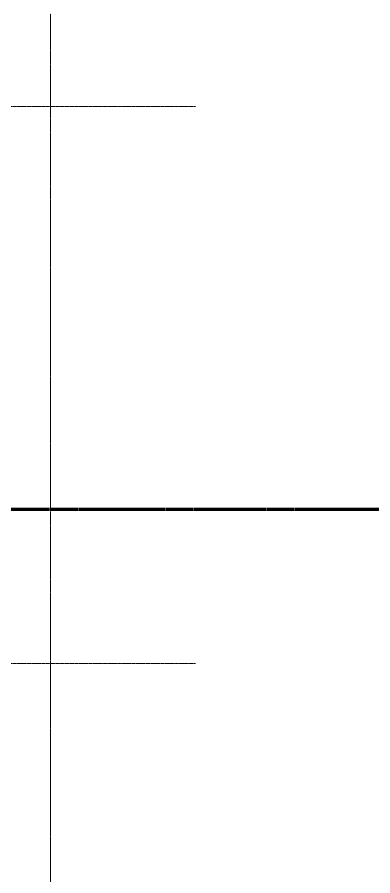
# Model space of a CAD drawing. Header units: inches. Extents: x -956 to 1409, y -1111 to 895.
# Drawn here: x 376.4 to 512.9, y -885.3 to -555.4 of the extents above; entities that cross this region are included whole.
import ezdxf

# ---------------------------------------------------------------- set-up
doc = ezdxf.new("R2010")
doc.units = ezdxf.units.IN
doc.header["$MEASUREMENT"] = 0
for name, pattern in [('Double Dash 3_8_', [1, 0.375, -0.125, 0.125, -0.125, 0.125, -0.125]), ('Double Dash 3_8__2_', [1, 0.375, -0.125, 0.125, -0.125, 0.125, -0.125]), ('Grid Line 1_4_', [0.4375, 0.25, -0.0625, 0.0625, -0.0625])]:
    doc.linetypes.add(name, pattern=pattern)
for name, color, linetype, lineweight in [('A-DETL', 90, 'Continuous', 13), ('C-PROP-LINE', 91, 'Double Dash 3_8_', 20), ('S-GRID', 1, 'Continuous', 9)]:
    doc.layers.add(name, color=color, linetype=linetype, lineweight=lineweight)

# ---------------------------------------------------------------- blocks, each defined once
blk = doc.blocks.new('Family - ___-851313-8TH FLOOR TELECOM UNDERFLOOR ROUTING PLAN')
at = {"layer": 'C-PROP-LINE', "color": 133, "linetype": 'Double Dash 3_8__2_'}
blk.add_line((389.27, -1054.12), (389.27, -554.08), dxfattribs=at)
blk = doc.blocks.new('18433_1 - AEO NY - CENTRAL_rvt-1-8TH FLOOR TELECOM UNDERFLOOR ROUTING PLAN')
at = {"layer": 'S-GRID', "linetype": 'Grid Line 1_4_'}
for p, q in [((444.9, -589.74), (-904.42, -589.74)), ((444.9, -803.74), (-904.42, -803.74))]:
    blk.add_line(p, q, dxfattribs=at)
at = {"color": 133, "linetype": 'Double Dash 3_8__2_', "lineweight": 20}
blk.add_blockref('Family - ___-851313-8TH FLOOR TELECOM UNDERFLOOR ROUTING PLAN', (0, 0), dxfattribs=at)

msp = doc.modelspace()

# ---------------------------------------------------------------- block references
at = {"lineweight": 5}
msp.add_blockref('18433_1 - AEO NY - CENTRAL_rvt-1-8TH FLOOR TELECOM UNDERFLOOR ROUTING PLAN', (0, 0), dxfattribs=at)

# ---------------------------------------------------------------- next in the draw order: linework, layer by layer
at = {"layer": 'A-DETL', "linetype": 'Double Dash 3_8_', "lineweight": 140}
msp.add_line((360.4, -744.37), (1409.27, -744.37), dxfattribs=at)

doc.saveas('drawing.dxf')
